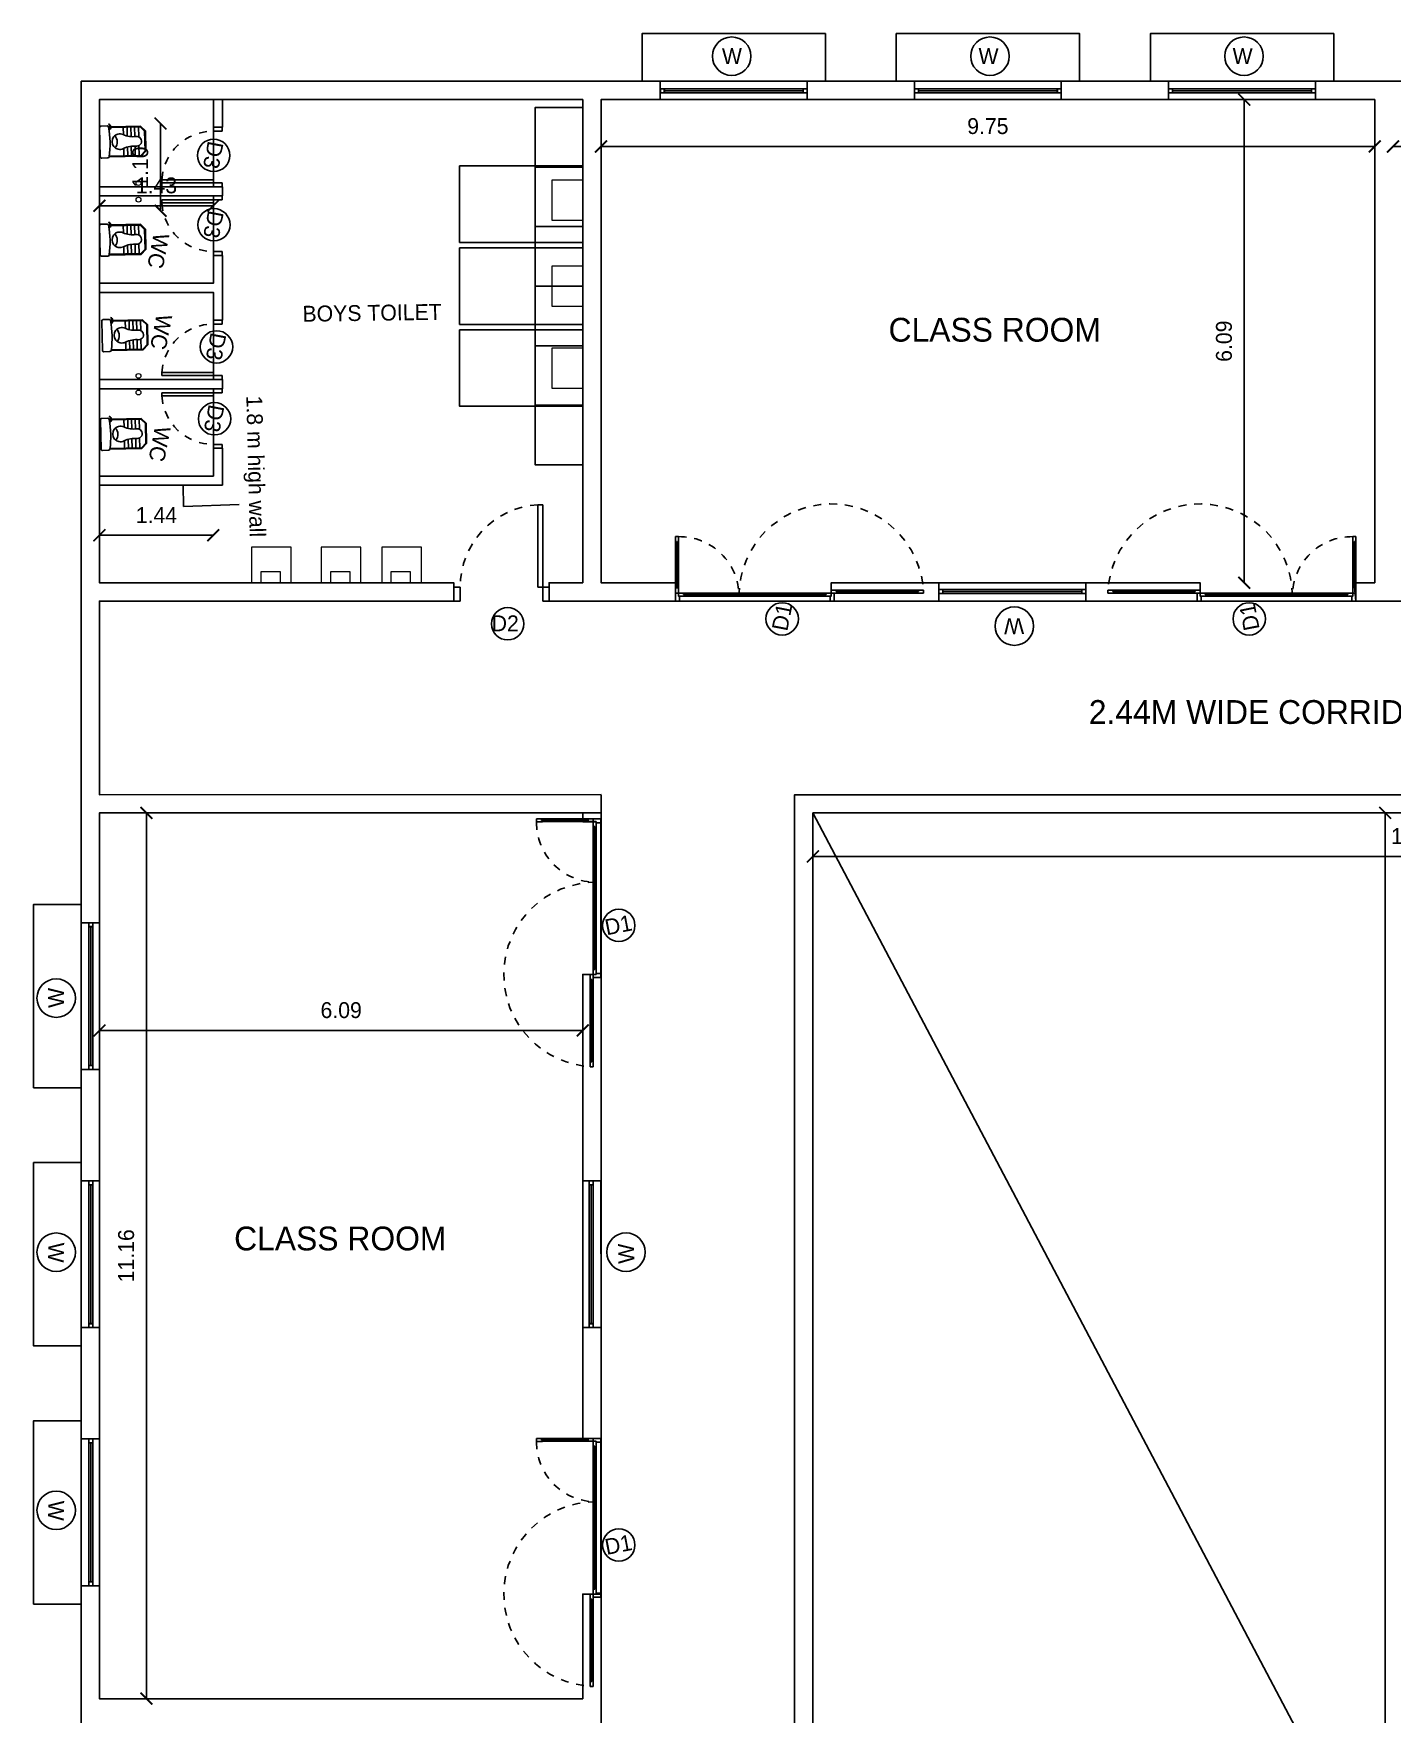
# Model space of a CAD drawing. Header units: metres. Extents: x 6102560 to 6120122, y -6664095 to -6659794.
# Drawn here: x 6102599.69 to 6102616.81, y -6659897.62 to -6659876.44 of the extents above; entities that cross this region are included whole.
import ezdxf

# ---------------------------------------------------------------- set-up
doc = ezdxf.new("R2010")
doc.units = ezdxf.units.M
doc.header["$LTSCALE"] = 500
doc.header["$MEASUREMENT"] = 0
for name, pattern in [('DASHED2', [0.375, 0.25, -0.125]), ('HIDDEN', [0.375, 0.25, -0.125]), ('PHANTOM2', [1.25, 0.625, -0.125, 0.125, -0.125, 0.125, -0.125])]:
    doc.linetypes.add(name, pattern=pattern)
doc.layers.get('0').update_dxf_attribs({"linetype": 'CONTINUOUS'})
doc.layers.get('Defpoints').update_dxf_attribs({"linetype": 'CONTINUOUS'})
for name, color, linetype in [('above', 250, 'DASHED2'), ('Bldg', 44, 'CONTINUOUS'), ('BLK_1_FLR_1_BLT_UP_AREA', 26, 'CONTINUOUS'), ('BLK_1_FLR_1_BLT_UP_AREA_DEDUCT', 26, 'CONTINUOUS'), ('BLK_1_FLR_1_CHAJJA', 6, 'CONTINUOUS'), ('BLK_1_FLR_1_REGULAR_ROOM_1', 117, 'CONTINUOUS'), ('BLK_1_FLR_1_URINAL', 235, 'CONTINUOUS'), ('BLK_1_FLR_1_WATER_CLOSET', 213, 'CONTINUOUS'), ('BLK_1_LVL_1_BLDG_FOOT_PRINT', 1, 'CONTINUOUS'), ('DOORTEXT', 13, 'CONTINUOUS'), ('ED', 30, 'CONTINUOUS'), ('FURN', 156, 'CONTINUOUS'), ('FURN1', 252, 'CONTINUOUS'), ('FURNITURE', 252, 'CONTINUOUS'), ('FURNITURES', 252, 'CONTINUOUS'), ('norms', 4, 'CONTINUOUS'), ('railing', 14, 'CONTINUOUS'), ('TEXT', 4, 'CONTINUOUS'), ('TOILET', 8, 'CONTINUOUS'), ('W-SCH', 205, 'CONTINUOUS'), ('wall', 125, 'CONTINUOUS'), ('WALL TILE', 251, 'CONTINUOUS'), ('wall1', 125, 'CONTINUOUS'), ('WINDOWS', 252, 'CONTINUOUS')]:
    doc.layers.add(name, color=color, linetype=linetype)
doc.layers.add('BLK_1_FLR_1_WASH', color=243, linetype='CONTINUOUS', lineweight=5)
doc.styles.add('RM', font='GOTHIC.TTF')
doc.styles.add('S2', font='GOTHIC.TTF')
doc.styles.add('USA TEXT', font='GOTHIC.TTF')
doc.dimstyles.new('1-100-ED', dxfattribs={"dimtxt": 0.2, "dimasz": 0.15, "dimexe": 0.18, "dimexo": 0.0625, "dimgap": 0.15, "dimtad": 1, "dimzin": 0, "dimdsep": 46, "dimtxsty": 'USA TEXT', "dimblk": 'ARCHTICK', "dimcen": 0.1, "dimse1": 1, "dimse2": 1, "dimclrd": 256, "dimclrt": 256, "dimadec": 0, "dimazin": 0, "dimtfac": 1, "dimtofl": 0, "dimtmove": 0, "dimatfit": 3, "dimldrblk": 'ARCHTICK', "dimfxl": 0, "dimtolj": 1, "dimtzin": 0, "dimarcsym": 0})

# ---------------------------------------------------------------- blocks, each defined once
blk = doc.blocks.new('A$C62665808')
at = {"layer": 'FURNITURES', "color": 233}
for p, q in [((512, 100), (437, 100)), ((450, 62), (512, 62)), ((500, 78), (500, 84)), ((512, 84), (500, 84)), ((512, 78), (500, 78)), ((512, 84), (512, 100)), ((512, 62), (512, 78)), ((2288, 84), (2288, 100)), ((2288, 100), (2363, 100)), ((2288, 84), (2300, 84)), ((2288, 62), (2288, 78)), ((2288, 78), (2300, 78)), ((2350, 62), (2288, 62)), ((2300, 78), (2300, 84))]:
    blk.add_line(p, q, dxfattribs=at)
at = {"layer": 'FURNITURES', "color": 250}
for p, q in [((512, 100), (2288, 100)), ((512, 84), (2300, 84)), ((512, 78), (2300, 78)), ((512, 62), (2288, 62))]:
    blk.add_line(p, q, dxfattribs=at)
at = {"layer": 'FURNITURES', "color": 250, "linetype": 'HIDDEN', "ltscale": 0.5}
for centre, radius, start, end in [((437, 62), 1163, 359.9985, 178.1522), ((2350, 62), 750, 89.1025, 179.9987)]:
    blk.add_arc(centre, radius, start, end, dxfattribs=at)
at = {"layer": 'wall', "color": 7}
for p, q in [((2362, 812), (2362, 737)), ((2399, 812), (2362, 812)), ((2377, 737), (2362, 737)), ((2362, 737), (2363, 175)), ((2378, 175), (2377, 750)), ((2384, 750), (2377, 750)), ((2377, 737), (2377, 750)), ((2384, 175), (2384, 750)), ((2384, 737), (2384, 750)), ((2399, 737), (2384, 737)), ((2399, 812), (2399, 737)), ((2400, 175), (2399, 737)), ((-725, 137), (-650, 137)), ((-725, 137), (-725, 100)), ((-725, 100), (-650, 100)), ((363, 122), (-662, 122)), ((-662, 122), (-662, 116)), ((-650, 122), (-662, 122)), ((363, 116), (-662, 116)), ((-650, 116), (-662, 116)), ((-650, 137), (-650, 122)), ((363, 137), (-650, 137)), ((-650, 116), (-650, 100)), ((-650, 100), (363, 100)), ((437, 137), (363, 137)), ((363, 137), (363, 122)), ((363, 122), (375, 122)), ((363, 116), (363, 100)), ((363, 116), (375, 116)), ((363, 100), (437, 100)), ((375, 122), (375, 116)), ((437, 137), (437, 100)), ((437, 62), (437, 100)), ((437, 62), (450, 62)), ((2363, 62), (2350, 62)), ((2378, 175), (2363, 175)), ((2363, 175), (2363, 100)), ((2363, 62), (2363, 100)), ((2400, 100), (2363, 100)), ((2378, 175), (2378, 162)), ((2384, 162), (2378, 162)), ((2400, 175), (2384, 175)), ((2384, 175), (2384, 162)), ((2400, 100), (2400, 175))]:
    blk.add_line(p, q, dxfattribs=at)
for points in [[(437, 100), (400, 100), (400, 0), (450, 0), (450, 62)], [(2363, 100), (2400, 100), (2400, 0), (2350, 0), (2350, 62)]]:
    blk.add_lwpolyline(points, dxfattribs=at)
blk = doc.blocks.new('_ArchTick')
at = {"color": 0, "linetype": 'ByBlock', "const_width": 0.15}
blk.add_lwpolyline([(-0.5, -0.5), (0.5, 0.5)], dxfattribs=at)
blk = doc.blocks.new('*D95')
at = {"layer": 'Defpoints', "color": 0}
for p in [(6102600.52, -6659888.466), (6102606.609, -6659888.466), (6102606.609, -6659889.003)]:
    blk.add_point(p, dxfattribs=at)
at = {"layer": 'ED', "linetype": 'PHANTOM2', "lineweight": -2}
blk.add_line((6102600.52, -6659889.003), (6102606.609, -6659889.003), dxfattribs=at)
at = {"layer": 'ED', "lineweight": -2, "xscale": 0.15, "yscale": 0.15, "zscale": 0.15, "rotation": 180}
blk.add_blockref('_ArchTick', (6102600.52, -6659889.003), dxfattribs=at)
at = {"layer": 'ED', "lineweight": -2, "xscale": 0.15, "yscale": 0.15, "zscale": 0.15}
blk.add_blockref('_ArchTick', (6102606.609, -6659889.003), dxfattribs=at)
at = {"layer": 'ED', "insert": (6102603.565, -6659888.748), "char_height": 0.2, "attachment_point": 5, "style": 'USA TEXT'}
blk.add_mtext('\\A1;6.09', dxfattribs=at)
blk = doc.blocks.new('*D96')
at = {"layer": 'Defpoints', "color": 0}
for p in [(6102600.52, -6659886.262), (6102601.111, -6659886.262), (6102600.519, -6659897.422)]:
    blk.add_point(p, dxfattribs=at)
at = {"layer": 'ED', "linetype": 'PHANTOM2', "lineweight": -2}
blk.add_line((6102601.111, -6659897.422), (6102601.111, -6659886.262), dxfattribs=at)
at = {"layer": 'ED', "lineweight": -2, "xscale": 0.15, "yscale": 0.15, "zscale": 0.15}
for p, rotation in [((6102601.111, -6659886.262), 90), ((6102601.111, -6659897.422), 270)]:
    blk.add_blockref('_ArchTick', p, dxfattribs=dict(at, rotation=rotation))
at = {"layer": 'ED', "insert": (6102600.856, -6659891.842), "char_height": 0.2, "attachment_point": 5, "rotation": 90, "style": 'USA TEXT'}
blk.add_mtext('\\A1;11.16', dxfattribs=at)
blk = doc.blocks.new('*D104')
at = {"layer": 'Defpoints', "color": 0}
for p in [(6102615.482, -6659877.273), (6102614.945, -6659883.362), (6102615.482, -6659883.362)]:
    blk.add_point(p, dxfattribs=at)
at = {"layer": 'ED', "linetype": 'PHANTOM2', "lineweight": -2}
blk.add_line((6102614.945, -6659877.273), (6102614.945, -6659883.362), dxfattribs=at)
at = {"layer": 'ED', "lineweight": -2, "xscale": 0.15, "yscale": 0.15, "zscale": 0.15}
for p, rotation in [((6102614.945, -6659877.273), 90), ((6102614.945, -6659883.362), 270)]:
    blk.add_blockref('_ArchTick', p, dxfattribs=dict(at, rotation=rotation))
at = {"layer": 'ED', "insert": (6102614.69, -6659880.318), "char_height": 0.2, "attachment_point": 5, "rotation": 90, "style": 'USA TEXT'}
blk.add_mtext('\\A1;6.09', dxfattribs=at)
blk = doc.blocks.new('*D105')
at = {"layer": 'Defpoints', "color": 0}
for p in [(6102606.839, -6659877.272), (6102616.589, -6659877.272), (6102616.589, -6659877.864)]:
    blk.add_point(p, dxfattribs=at)
at = {"layer": 'ED', "linetype": 'PHANTOM2', "lineweight": -2}
blk.add_line((6102606.839, -6659877.864), (6102616.589, -6659877.864), dxfattribs=at)
at = {"layer": 'ED', "lineweight": -2, "xscale": 0.15, "yscale": 0.15, "zscale": 0.15, "rotation": 180}
blk.add_blockref('_ArchTick', (6102606.839, -6659877.864), dxfattribs=at)
at = {"layer": 'ED', "lineweight": -2, "xscale": 0.15, "yscale": 0.15, "zscale": 0.15}
blk.add_blockref('_ArchTick', (6102616.589, -6659877.864), dxfattribs=at)
at = {"layer": 'ED', "insert": (6102611.714, -6659877.609), "char_height": 0.2, "attachment_point": 5, "style": 'USA TEXT'}
blk.add_mtext('\\A1;9.75', dxfattribs=at)
blk = doc.blocks.new('*D107')
at = {"layer": 'Defpoints', "color": 0}
for p in [(6102616.819, -6659877.272), (6102624.739, -6659877.272), (6102624.739, -6659877.864)]:
    blk.add_point(p, dxfattribs=at)
at = {"layer": 'ED', "linetype": 'PHANTOM2', "lineweight": -2}
blk.add_line((6102616.819, -6659877.864), (6102624.739, -6659877.864), dxfattribs=at)
at = {"layer": 'ED', "lineweight": -2, "xscale": 0.15, "yscale": 0.15, "zscale": 0.15, "rotation": 180}
blk.add_blockref('_ArchTick', (6102616.819, -6659877.864), dxfattribs=at)
at = {"layer": 'ED', "lineweight": -2, "xscale": 0.15, "yscale": 0.15, "zscale": 0.15}
blk.add_blockref('_ArchTick', (6102624.739, -6659877.864), dxfattribs=at)
at = {"layer": 'ED', "insert": (6102620.779, -6659877.609), "char_height": 0.2, "attachment_point": 5, "style": 'USA TEXT'}
blk.add_mtext('\\A1;7.92', dxfattribs=at)
blk = doc.blocks.new('PIO-DOOR 750')
at = {"layer": 'FURN1'}
for p, q in [((-110, -50), (-110, 0)), ((0, -50), (-110, -50)), ((0, -50), (0, 0)), ((-110, -700), (-110, -750)), ((0, -700), (-110, -700)), ((0, -663), (0, -750)), ((649, -663), (0, -663)), ((649, -700), (0, -700)), ((649, -663), (649, -700))]:
    blk.add_line(p, q, dxfattribs=at)
at = {"layer": 'FURN1', "linetype": 'HIDDEN', "ltscale": 0.5}
blk.add_arc((0, -700), 650, 3.3033, 90.0041, dxfattribs=at)
blk = doc.blocks.new('WC')
at = {"layer": 'FURN'}
for p, q in [((-202, 17), (-202, 96)), ((-185, 0), (185, 0)), ((202, 17), (202, 96))]:
    blk.add_line(p, q, dxfattribs=at)
for centre, major_axis, start_param, end_param in [((-185, 96), (17.2, 1.6), 1.633768, 3.046673), ((-185, 17), (17.1, 2.3), 3.009476, 4.580273), ((0, -1066), (1193, 0), 1.412905, 1.728687), ((187, 99), (42.2, 0.3), 0.348549, 2.672025), ((196, 94), (36.7, -0.3), 0.590762, 2.508204), ((185, 17), (17.1, -2.3), -1.43868, 0.132116), ((185, 96), (17.2, -1.6), 0.09492, 1.507825)]:
    blk.add_ellipse(centre, major_axis=major_axis, ratio=1, start_param=start_param, end_param=end_param, dxfattribs=at)
at = {"layer": 'TOILET'}
for p, q in [((-128, 576), (-190, 514)), ((-190, 514), (-190, 115)), ((-124, 566), (-180, 510)), ((-180, 510), (-180, 119)), ((-55, 489), (-180, 489)), ((-59, 441), (-180, 441)), ((128, 576), (-128, 576)), ((124, 566), (-124, 566)), ((55, 489), (180, 489)), ((59, 441), (180, 441)), ((180, 510), (124, 566)), ((190, 514), (128, 576)), ((180, 141), (180, 510)), ((190, 141), (190, 514)), ((-60, 393), (-180, 393)), ((-69, 345), (-180, 345)), ((-86, 297), (-180, 297)), ((60, 393), (180, 393)), ((69, 345), (180, 345)), ((86, 297), (180, 297)), ((-190, 115), (-188, 113)), ((-180, 119), (-176, 114)), ((176, 114), (180, 119)), ((180, 119), (180, 127)), ((188, 113), (190, 115)), ((190, 115), (190, 130))]:
    blk.add_line(p, q, dxfattribs=at)
for centre, radius, start, end in [((-392, 429), 333, 335.8715, 5.7927), ((0, 463), 61.1, 352.8627, 180.2214), ((347, 420), 288, 173.0841, 206.1539), ((0, 250), 98.1, 153.8461, 26.1539)]:
    blk.add_arc(centre, radius, start, end, dxfattribs=at)
at = {"layer": 'WALL TILE', "ltscale": 0.5}
blk.add_arc((0, 98), 119, 49.7236, 130.2764, dxfattribs=at)
blk = doc.blocks.new('*D108')
at = {"layer": 'Defpoints', "color": 0}
for p in [(6102600.519, -6659882.017), (6102601.954, -6659882.017), (6102601.954, -6659882.763)]:
    blk.add_point(p, dxfattribs=at)
at = {"layer": 'ED', "lineweight": -2}
blk.add_line((6102600.519, -6659882.763), (6102601.954, -6659882.763), dxfattribs=at)
at = {"layer": 'ED', "lineweight": -2, "xscale": 0.15, "yscale": 0.15, "zscale": 0.15, "rotation": 180}
blk.add_blockref('_ArchTick', (6102600.519, -6659882.763), dxfattribs=at)
at = {"layer": 'ED', "lineweight": -2, "xscale": 0.15, "yscale": 0.15, "zscale": 0.15}
blk.add_blockref('_ArchTick', (6102601.954, -6659882.763), dxfattribs=at)
at = {"layer": 'ED', "insert": (6102601.237, -6659882.509), "char_height": 0.2, "attachment_point": 5, "style": 'USA TEXT'}
blk.add_mtext('\\A1;1.44', dxfattribs=at)
blk = doc.blocks.new('*D109')
at = {"layer": 'Defpoints', "color": 0}
for p in [(6102600.519, -6659878.675), (6102601.954, -6659878.611), (6102601.954, -6659878.675)]:
    blk.add_point(p, dxfattribs=at)
at = {"layer": 'ED', "lineweight": -2}
blk.add_line((6102600.519, -6659878.611), (6102601.954, -6659878.611), dxfattribs=at)
at = {"layer": 'ED', "lineweight": -2, "xscale": 0.15, "yscale": 0.15, "zscale": 0.15, "rotation": 180}
blk.add_blockref('_ArchTick', (6102600.519, -6659878.611), dxfattribs=at)
at = {"layer": 'ED', "lineweight": -2, "xscale": 0.15, "yscale": 0.15, "zscale": 0.15}
blk.add_blockref('_ArchTick', (6102601.954, -6659878.611), dxfattribs=at)
at = {"layer": 'ED', "insert": (6102601.237, -6659878.356), "char_height": 0.2, "attachment_point": 5, "style": 'USA TEXT'}
blk.add_mtext('\\A1;1.43', dxfattribs=at)
blk = doc.blocks.new('*D110')
at = {"layer": 'Defpoints', "color": 0}
for p in [(6102601.237, -6659877.575), (6102601.289, -6659877.575), (6102601.237, -6659878.675)]:
    blk.add_point(p, dxfattribs=at)
at = {"layer": 'ED', "lineweight": -2}
blk.add_line((6102601.289, -6659878.675), (6102601.289, -6659877.575), dxfattribs=at)
at = {"layer": 'ED', "lineweight": -2, "xscale": 0.15, "yscale": 0.15, "zscale": 0.15}
for p, rotation in [((6102601.289, -6659877.575), 90), ((6102601.289, -6659878.675), 270)]:
    blk.add_blockref('_ArchTick', p, dxfattribs=dict(at, rotation=rotation))
at = {"layer": 'ED', "insert": (6102601.034, -6659878.125), "char_height": 0.2, "attachment_point": 5, "rotation": 90, "style": 'USA TEXT'}
blk.add_mtext('\\A1;1.10', dxfattribs=at)
blk = doc.blocks.new('*D145')
at = {"linetype": 'PHANTOM2', "lineweight": -2}
blk.add_line((6102609.509, -6659886.81), (6102624.749, -6659886.81), dxfattribs=at)
at = {"layer": 'Defpoints', "color": 0}
for p in [(6102609.509, -6659886.262), (6102624.749, -6659886.262), (6102624.749, -6659886.81)]:
    blk.add_point(p, dxfattribs=at)
at = {"lineweight": -2, "xscale": 0.15, "yscale": 0.15, "zscale": 0.15, "rotation": 180}
blk.add_blockref('_ArchTick', (6102609.509, -6659886.81), dxfattribs=at)
at = {"lineweight": -2, "xscale": 0.15, "yscale": 0.15, "zscale": 0.15}
blk.add_blockref('_ArchTick', (6102624.749, -6659886.81), dxfattribs=at)
at = {"insert": (6102617.129, -6659886.555), "char_height": 0.2, "attachment_point": 5, "style": 'USA TEXT'}
blk.add_mtext('\\A1;15.24', dxfattribs=at)
blk = doc.blocks.new('*D146')
at = {"linetype": 'PHANTOM2', "lineweight": -2}
blk.add_line((6102616.721, -6659886.26), (6102616.721, -6659915.134), dxfattribs=at)
at = {"layer": 'Defpoints', "color": 0}
for p in [(6102616.71, -6659886.26), (6102616.71, -6659915.134), (6102616.721, -6659915.134)]:
    blk.add_point(p, dxfattribs=at)
at = {"lineweight": -2, "xscale": 0.15, "yscale": 0.15, "zscale": 0.15}
for p, rotation in [((6102616.721, -6659886.26), 90), ((6102616.721, -6659915.134), 270)]:
    blk.add_blockref('_ArchTick', p, dxfattribs=dict(at, rotation=rotation))
at = {"insert": (6102616.466, -6659900.697), "char_height": 0.2, "attachment_point": 5, "rotation": 90, "style": 'USA TEXT'}
blk.add_mtext('\\A1;28.87', dxfattribs=at)

msp = doc.modelspace()

# ---------------------------------------------------------------- linework, layer by layer
for p, q in [((6102633.76166, -6659883.5925), (6102607.77787, -6659883.59256)), ((6102606.83941, -6659886.2625), (6102606.83949, -6659917.21965))]:
    msp.add_line(p, q)
at = {"color": 15}
for points in [[(6102606.83941, -6659886.02785), (6102600.51941, -6659886.0325), (6102600.51941, -6659883.5925), (6102604.98411, -6659883.59253), (6102604.98411, -6659883.36238), (6102600.51943, -6659883.36241), (6102600.51945, -6659877.27264), (6102600.51944, -6659877.27264), (6102606.60942, -6659877.27266), (6102606.6094, -6659883.36238), (6102606.18411, -6659883.36238), (6102606.18408, -6659883.5925), (6102607.77787, -6659883.59249), (6102607.77794, -6659883.3625), (6102606.83941, -6659883.3625), (6102606.83941, -6659877.2725), (6102616.58941, -6659877.2725), (6102616.58941, -6659883.3625), (6102616.32968, -6659883.36285), (6102616.35122, -6659883.5925), (6102616.81941, -6659883.5925)], [(6102606.83941, -6659897.6525), (6102606.83941, -6659896.10454), (6102606.60904, -6659896.10461), (6102606.60941, -6659897.4225), (6102600.51941, -6659897.4225), (6102600.51904, -6659886.2625), (6102606.83941, -6659886.2625), (6102606.83941, -6659886.0325)]]:
    msp.add_lwpolyline(points, dxfattribs=at)
msp.add_lwpolyline([(6102609.27941, -6659915.3645), (6102609.27941, -6659886.0325), (6102624.97821, -6659886.0325), (6102624.97821, -6659915.3645)], close=True, dxfattribs=at)
at = {"linetype": 'PHANTOM2', "ltscale": 500}
msp.add_lwpolyline([(6102624.74821, -6659915.1345), (6102609.50941, -6659886.2625)], dxfattribs=at)
at = {"color": 15, "linetype": 'Continuous'}
msp.add_lwpolyline([(6102609.50941, -6659886.2625), (6102624.74821, -6659886.2625), (6102624.74821, -6659915.1345), (6102609.50941, -6659915.1345)], close=True, dxfattribs=at)
at = {"layer": 'above'}
for points in [[(6102607.35678, -6659877.04238), (6102607.35677, -6659876.44238), (6102609.66709, -6659876.44233), (6102609.66709, -6659877.04223)], [(6102612.86993, -6659877.04246), (6102612.86994, -6659876.44246), (6102610.55962, -6659876.44241), (6102610.55963, -6659877.0423)], [(6102616.07203, -6659877.04238), (6102616.07204, -6659876.44238), (6102613.76172, -6659876.44233), (6102613.76173, -6659877.04223)], [(6102600.28931, -6659889.72492), (6102599.68931, -6659889.72493), (6102599.68926, -6659887.41461), (6102600.28915, -6659887.41462)], [(6102600.28929, -6659890.66706), (6102599.68929, -6659890.66706), (6102599.68924, -6659892.97738), (6102600.28914, -6659892.97737)], [(6102600.28931, -6659893.9195), (6102599.68931, -6659893.91949), (6102599.68926, -6659896.22981), (6102600.28915, -6659896.2298)]]:
    msp.add_lwpolyline(points, dxfattribs=at)
at = {"layer": 'Bldg'}
for p, q in [((6102601.95441, -6659877.6225), (6102601.95441, -6659877.2725)), ((6102602.06941, -6659877.6225), (6102602.06941, -6659877.2725)), ((6102601.95441, -6659877.6225), (6102602.06941, -6659877.6225)), ((6102600.51941, -6659878.3725), (6102602.06941, -6659878.3725)), ((6102600.51941, -6659878.4875), (6102602.06941, -6659878.4875)), ((6102602.06941, -6659878.4875), (6102602.06941, -6659878.3725)), ((6102601.95441, -6659879.2375), (6102602.06941, -6659879.2375)), ((6102601.95441, -6659879.2375), (6102601.95441, -6659879.5875)), ((6102602.06941, -6659879.2375), (6102602.06941, -6659880.0525)), ((6102600.51941, -6659879.5875), (6102601.95441, -6659879.5875)), ((6102600.51941, -6659879.7025), (6102601.95441, -6659879.7025)), ((6102601.95441, -6659880.0525), (6102601.95441, -6659879.7025)), ((6102601.95441, -6659880.0525), (6102602.06941, -6659880.0525)), ((6102600.51941, -6659880.8025), (6102602.06941, -6659880.8025)), ((6102602.06941, -6659880.8025), (6102602.06941, -6659880.9175)), ((6102600.51941, -6659880.9175), (6102602.06941, -6659880.9175)), ((6102601.95441, -6659881.6675), (6102602.06941, -6659881.6675)), ((6102601.95441, -6659881.6675), (6102601.95441, -6659882.0175)), ((6102602.06941, -6659881.6675), (6102602.06941, -6659882.1325)), ((6102600.51941, -6659882.0175), (6102601.95441, -6659882.0175)), ((6102600.51941, -6659882.1325), (6102602.06941, -6659882.1325))]:
    msp.add_line(p, q, dxfattribs=at)
at = {"layer": 'BLK_1_FLR_1_BLT_UP_AREA', "color": 26, "linetype": 'Continuous'}
msp.add_lwpolyline([(6102600.28941, -6659877.0425), (6102633.96941, -6659877.0425), (6102633.96941, -6659934.3425), (6102600.28941, -6659934.3425)], close=True, dxfattribs=at)
at = {"layer": 'BLK_1_FLR_1_BLT_UP_AREA_DEDUCT', "color": 26, "linetype": 'Continuous'}
msp.add_lwpolyline([(6102609.50941, -6659886.2625), (6102624.74821, -6659886.2625), (6102624.74821, -6659915.1345), (6102609.50941, -6659915.1345)], close=True, dxfattribs=at)
at = {"layer": 'BLK_1_FLR_1_CHAJJA', "linetype": 'Continuous'}
for points in [[(6102607.35678, -6659877.04246), (6102607.35677, -6659876.44249), (6102609.66709, -6659876.44254), (6102609.66709, -6659877.04234)], [(6102612.86993, -6659877.04253), (6102612.86994, -6659876.44257), (6102610.55962, -6659876.44262), (6102610.55963, -6659877.04242)], [(6102616.07203, -6659877.04246), (6102616.07204, -6659876.44249), (6102613.76172, -6659876.44254), (6102613.76173, -6659877.04234)], [(6102600.28938, -6659889.72492), (6102599.68942, -6659889.72493), (6102599.68947, -6659887.41461), (6102600.28927, -6659887.41462)], [(6102600.28937, -6659890.66706), (6102599.68941, -6659890.66706), (6102599.68945, -6659892.97738), (6102600.28925, -6659892.97737)], [(6102600.28938, -6659893.9195), (6102599.68942, -6659893.91949), (6102599.68947, -6659896.22981), (6102600.28927, -6659896.2298)]]:
    msp.add_lwpolyline(points, close=True, dxfattribs=at)
at = {"layer": 'BLK_1_FLR_1_REGULAR_ROOM_1', "color": 3, "linetype": 'Continuous'}
for points in [[(6102607.82783, -6659883.5925), (6102607.82783, -6659883.53005), (6102607.8153, -6659883.53005), (6102607.81537, -6659883.3625), (6102606.83941, -6659883.3625), (6102606.83941, -6659877.2725), (6102616.58941, -6659877.2725), (6102616.58941, -6659883.3625), (6102616.31407, -6659883.3625), (6102616.31407, -6659883.53005), (6102616.30166, -6659883.53005), (6102616.30166, -6659883.5925), (6102614.40158, -6659883.59256), (6102614.40158, -6659883.53011), (6102614.38909, -6659883.53011), (6102614.38909, -6659883.3625), (6102609.7404, -6659883.3625), (6102609.7404, -6659883.53005), (6102609.72791, -6659883.53005), (6102609.72791, -6659883.5925), (6102607.82783, -6659883.5925)], [(6102606.83902, -6659896.09201), (6102606.77657, -6659896.09201), (6102606.77659, -6659896.10454), (6102606.60904, -6659896.10447), (6102606.60941, -6659897.4225), (6102600.51941, -6659897.4225), (6102600.51904, -6659886.2625), (6102606.60904, -6659886.2625), (6102606.60904, -6659886.37238), (6102606.77659, -6659886.37237), (6102606.77659, -6659886.38479), (6102606.83904, -6659886.38478), (6102606.8391, -6659888.28486), (6102606.77665, -6659888.28486), (6102606.77665, -6659888.29735), (6102606.60904, -6659888.29735), (6102606.6091, -6659894.17945), (6102606.77665, -6659894.17945), (6102606.77665, -6659894.19193), (6102606.8391, -6659894.19193), (6102606.83902, -6659896.09201)]]:
    msp.add_lwpolyline(points, close=True, dxfattribs=at)
at = {"layer": 'BLK_1_FLR_1_URINAL', "ltscale": 400}
for points in [[(6102605.05647, -6659878.11037), (6102606.60941, -6659878.11037), (6102606.60941, -6659879.07304), (6102605.05647, -6659879.07304)], [(6102605.05647, -6659879.14316), (6102606.60941, -6659879.14316), (6102606.60941, -6659880.10583), (6102605.05647, -6659880.10583)], [(6102605.05647, -6659880.17595), (6102606.60941, -6659880.17595), (6102606.60941, -6659881.13862), (6102605.05647, -6659881.13862)]]:
    msp.add_lwpolyline(points, close=True, dxfattribs=at)
at = {"layer": 'BLK_1_FLR_1_WASH', "color": 60}
for points in [[(6102606.22354, -6659878.28418), (6102606.60941, -6659878.28418), (6102606.60941, -6659878.79824), (6102606.22354, -6659878.79824)], [(6102606.22354, -6659879.36746), (6102606.60941, -6659879.36746), (6102606.60941, -6659879.88152), (6102606.22354, -6659879.88152)], [(6102606.22354, -6659880.40025), (6102606.60941, -6659880.40025), (6102606.60941, -6659880.91431), (6102606.22354, -6659880.91431)], [(6102602.79617, -6659883.21799), (6102602.79617, -6659883.36079), (6102602.55731, -6659883.36079), (6102602.55731, -6659883.21799)], [(6102603.67501, -6659883.21798), (6102603.67501, -6659883.36078), (6102603.43616, -6659883.36078), (6102603.43616, -6659883.21798)], [(6102604.43533, -6659883.21798), (6102604.43533, -6659883.36078), (6102604.19647, -6659883.36078), (6102604.19647, -6659883.21798)]]:
    msp.add_lwpolyline(points, close=True, dxfattribs=at)
at = {"layer": 'BLK_1_FLR_1_WASH', "color": 55}
for points in [[(6102602.43643, -6659882.9124), (6102602.43643, -6659883.3624), (6102602.93643, -6659883.3624), (6102602.93643, -6659882.9124)], [(6102604.07633, -6659882.9124), (6102604.07633, -6659883.3624), (6102604.57633, -6659883.3624), (6102604.57633, -6659882.9124)]]:
    msp.add_lwpolyline(points, close=True, dxfattribs=at)
at = {"layer": 'BLK_1_FLR_1_WASH', "color": 56}
msp.add_lwpolyline([(6102603.31475, -6659882.9124), (6102603.31475, -6659883.3624), (6102603.81475, -6659883.3624), (6102603.81475, -6659882.9124)], close=True, dxfattribs=at)
at = {"layer": 'BLK_1_FLR_1_WASH', "color": 60}
for centre in [(6102601.01116, -6659878.32552), (6102601.01116, -6659878.53447), (6102601.01113, -6659880.75552), (6102601.01113, -6659880.96447)]:
    msp.add_circle(centre, 0.03, dxfattribs=at)
at = {"layer": 'BLK_1_FLR_1_WATER_CLOSET', "color": 2}
for points in [[(6102600.51941, -6659878.3725), (6102601.95441, -6659878.3725), (6102601.95441, -6659877.2725), (6102600.51941, -6659877.2725)], [(6102600.51941, -6659879.5875), (6102601.95441, -6659879.5875), (6102601.95441, -6659878.4875), (6102600.51941, -6659878.4875)], [(6102600.51941, -6659880.8025), (6102601.95441, -6659880.8025), (6102601.95441, -6659879.7025), (6102600.51941, -6659879.7025)], [(6102600.51941, -6659882.0175), (6102601.95441, -6659882.0175), (6102601.95441, -6659880.9175), (6102600.51941, -6659880.9175)]]:
    msp.add_lwpolyline(points, close=True, dxfattribs=at)
at = {"layer": 'BLK_1_LVL_1_BLDG_FOOT_PRINT', "ltscale": 400}
msp.add_lwpolyline([(6102600.28941, -6659877.0425), (6102633.96941, -6659877.0425), (6102633.96941, -6659934.3425), (6102600.28941, -6659934.3425)], close=True, dxfattribs=at)
at = {"layer": 'ED'}
for p, q in [((6102601.57872, -6659882.401), (6102601.57467, -6659882.1325)), ((6102602.27925, -6659882.37628), (6102601.57872, -6659882.401))]:
    msp.add_line(p, q, dxfattribs=at)
at = {"layer": 'FURN1'}
for points in [[(6102607.58678, -6659877.13949), (6102607.63678, -6659877.13949), (6102607.63678, -6659877.18949), (6102607.58678, -6659877.18949)], [(6102607.5874, -6659877.13949), (6102607.6374, -6659877.13949), (6102607.6374, -6659877.18949), (6102607.5874, -6659877.18949)], [(6102609.43646, -6659877.13952), (6102609.38646, -6659877.13952), (6102609.38646, -6659877.18952), (6102609.43646, -6659877.18952)], [(6102609.43709, -6659877.13952), (6102609.38709, -6659877.13952), (6102609.38709, -6659877.18952), (6102609.43709, -6659877.18952)], [(6102610.78963, -6659877.1396), (6102610.83963, -6659877.1396), (6102610.83963, -6659877.1896), (6102610.78963, -6659877.1896)], [(6102610.79025, -6659877.1396), (6102610.84025, -6659877.1396), (6102610.84025, -6659877.1896), (6102610.79025, -6659877.1896)], [(6102612.63931, -6659877.13957), (6102612.58931, -6659877.13957), (6102612.58931, -6659877.18957), (6102612.63931, -6659877.18957)], [(6102612.63994, -6659877.13956), (6102612.58994, -6659877.13957), (6102612.58994, -6659877.18957), (6102612.63994, -6659877.18956)], [(6102613.99173, -6659877.13952), (6102614.04173, -6659877.13952), (6102614.04173, -6659877.18952), (6102613.99173, -6659877.18952)], [(6102613.99235, -6659877.13952), (6102614.04235, -6659877.13952), (6102614.04235, -6659877.18952), (6102613.99235, -6659877.18952)], [(6102615.84141, -6659877.13949), (6102615.79141, -6659877.13949), (6102615.79141, -6659877.18949), (6102615.84141, -6659877.18949)], [(6102615.84204, -6659877.13949), (6102615.79204, -6659877.13949), (6102615.79204, -6659877.18949), (6102615.84204, -6659877.18949)], [(6102611.09714, -6659883.4954), (6102611.14714, -6659883.4954), (6102611.14714, -6659883.4454), (6102611.09714, -6659883.4454)], [(6102611.09776, -6659883.49539), (6102611.14776, -6659883.4954), (6102611.14776, -6659883.4454), (6102611.09776, -6659883.44539)], [(6102612.94682, -6659883.49543), (6102612.89682, -6659883.49543), (6102612.89683, -6659883.44543), (6102612.94683, -6659883.44543)], [(6102612.94745, -6659883.49543), (6102612.89745, -6659883.49543), (6102612.89745, -6659883.44543), (6102612.94745, -6659883.44543)], [(6102600.38645, -6659887.64462), (6102600.38645, -6659887.69462), (6102600.43645, -6659887.69462), (6102600.43645, -6659887.64462)], [(6102600.38645, -6659887.64524), (6102600.38645, -6659887.69524), (6102600.43645, -6659887.69524), (6102600.43645, -6659887.64524)], [(6102600.38641, -6659889.49493), (6102600.38642, -6659889.44493), (6102600.43642, -6659889.44493), (6102600.43641, -6659889.49493)], [(6102600.38642, -6659889.4943), (6102600.38642, -6659889.4443), (6102600.43642, -6659889.4443), (6102600.43642, -6659889.4943)], [(6102600.3864, -6659890.89706), (6102600.3864, -6659890.94706), (6102600.4364, -6659890.94706), (6102600.4364, -6659890.89706)], [(6102600.3864, -6659890.89769), (6102600.3864, -6659890.94769), (6102600.4364, -6659890.94768), (6102600.4364, -6659890.89768)], [(6102606.74199, -6659890.89685), (6102606.74199, -6659890.94685), (6102606.69199, -6659890.94685), (6102606.69199, -6659890.89685)], [(6102606.74199, -6659890.89748), (6102606.74199, -6659890.94748), (6102606.69199, -6659890.94748), (6102606.69199, -6659890.89748)], [(6102600.38644, -6659892.74675), (6102600.38643, -6659892.69675), (6102600.43643, -6659892.69674), (6102600.43644, -6659892.74674)], [(6102600.38643, -6659892.74737), (6102600.38643, -6659892.69737), (6102600.43643, -6659892.69737), (6102600.43643, -6659892.74737)], [(6102606.74208, -6659892.74654), (6102606.74207, -6659892.69654), (6102606.69207, -6659892.69654), (6102606.69208, -6659892.74654)], [(6102606.74208, -6659892.74716), (6102606.74208, -6659892.69716), (6102606.69208, -6659892.69716), (6102606.69208, -6659892.74716)], [(6102600.38641, -6659894.14949), (6102600.38642, -6659894.19949), (6102600.43642, -6659894.19949), (6102600.43641, -6659894.14949)], [(6102600.38642, -6659894.15012), (6102600.38642, -6659894.20012), (6102600.43642, -6659894.20012), (6102600.43642, -6659894.15012)], [(6102600.38645, -6659895.99918), (6102600.38645, -6659895.94918), (6102600.43645, -6659895.94918), (6102600.43645, -6659895.99918)], [(6102600.38645, -6659895.9998), (6102600.38645, -6659895.9498), (6102600.43645, -6659895.9498), (6102600.43645, -6659895.9998)]]:
    msp.add_lwpolyline(points, close=True, dxfattribs=at)
at = {"layer": 'FURNITURE', "linetype": 'HIDDEN', "ltscale": 0.2}
for p, q in [((6102609.38646, -6659877.13956), (6102607.63678, -6659877.13949)), ((6102609.38709, -6659877.18952), (6102607.6374, -6659877.1895)), ((6102610.83963, -6659877.1896), (6102612.58931, -6659877.18957)), ((6102610.84025, -6659877.13963), (6102612.58994, -6659877.13957)), ((6102614.04173, -6659877.18952), (6102615.79141, -6659877.1895)), ((6102614.04235, -6659877.13956), (6102615.79204, -6659877.13949)), ((6102611.14714, -6659883.4454), (6102612.89683, -6659883.44542)), ((6102611.14776, -6659883.49536), (6102612.89745, -6659883.49543)), ((6102600.38648, -6659887.69524), (6102600.38642, -6659889.44493)), ((6102600.43645, -6659887.69462), (6102600.43642, -6659889.4443)), ((6102600.38647, -6659892.69675), (6102600.3864, -6659890.94706)), ((6102600.43643, -6659892.69737), (6102600.43641, -6659890.94768)), ((6102606.69208, -6659892.69716), (6102606.69199, -6659890.94748)), ((6102606.74204, -6659892.69654), (6102606.74199, -6659890.94685)), ((6102600.38648, -6659895.94918), (6102600.38642, -6659894.19949)), ((6102600.43645, -6659895.9498), (6102600.43642, -6659894.20012))]:
    msp.add_line(p, q, dxfattribs=at)
at = {"layer": 'FURNITURE', "color": 4, "linetype": 'HIDDEN', "ltscale": 0.2}
for p, q in [((6102609.38646, -6659877.16452), (6102607.63678, -6659877.1645)), ((6102610.84025, -6659877.1646), (6102612.58994, -6659877.16457)), ((6102614.04235, -6659877.16452), (6102615.79204, -6659877.1645)), ((6102611.14776, -6659883.4704), (6102612.89745, -6659883.47042)), ((6102600.41145, -6659887.69524), (6102600.41142, -6659889.44493)), ((6102600.41143, -6659892.69674), (6102600.41141, -6659890.94706)), ((6102606.71707, -6659892.69654), (6102606.71699, -6659890.94685)), ((6102600.41145, -6659895.94918), (6102600.41142, -6659894.19949))]:
    msp.add_line(p, q, dxfattribs=at)
at = {"layer": 'norms', "color": 6}
msp.add_lwpolyline([(6102606.60941, -6659881.87449), (6102606.60941, -6659877.37449), (6102606.00941, -6659877.37449), (6102606.00941, -6659881.87449)], close=True, dxfattribs=at)
at = {"layer": 'railing'}
for p, q in [((6102606.00941, -6659877.37449), (6102606.60941, -6659877.37449)), ((6102606.00941, -6659881.87449), (6102606.00941, -6659877.37449)), ((6102606.00941, -6659878.12449), (6102606.60941, -6659878.12449)), ((6102606.00941, -6659878.87449), (6102606.60941, -6659878.87449)), ((6102606.00941, -6659879.62449), (6102606.60941, -6659879.62449)), ((6102606.00941, -6659880.37449), (6102606.60941, -6659880.37449)), ((6102606.00941, -6659881.12449), (6102606.60941, -6659881.12449)), ((6102606.00941, -6659881.87449), (6102606.60941, -6659881.87449))]:
    msp.add_line(p, q, dxfattribs=at)
at = {"layer": 'W-SCH'}
for centre, radius in [((6102608.48631, -6659876.72699), 0.24242), ((6102611.74041, -6659876.72707), 0.24242), ((6102614.94251, -6659876.72699), 0.24242), ((6102601.95844, -6659877.97681), 0.20375), ((6102601.96135, -6659878.85078), 0.20375), ((6102601.99386, -6659880.38971), 0.20375), ((6102601.96898, -6659881.2958), 0.20375), ((6102605.6631, -6659883.87869), 0.20375), ((6102609.12209, -6659883.81679), 0.20375), ((6102612.04792, -6659883.90793), 0.24242), ((6102615.0074, -6659883.81671), 0.20375), ((6102607.06326, -6659887.67904), 0.20375), ((6102599.97392, -6659888.5954), 0.24242), ((6102599.9739, -6659891.79659), 0.24242), ((6102607.15455, -6659891.79635), 0.24242), ((6102599.97392, -6659895.04902), 0.24242), ((6102607.06326, -6659895.48619), 0.20375)]:
    msp.add_circle(centre, radius, dxfattribs=at)
at = {"layer": 'wall'}
msp.add_lwpolyline([(6102633.96941, -6659877.0425), (6102600.28941, -6659877.0425), (6102600.28941, -6659934.3425), (6102633.96941, -6659934.3425)], close=True, dxfattribs=at)
at = {"layer": 'wall1'}
for p, q in [((6102607.58678, -6659877.04239), (6102607.58677, -6659877.2725)), ((6102609.43709, -6659877.04242), (6102609.43708, -6659877.27253)), ((6102610.78962, -6659877.0425), (6102610.78963, -6659877.2726)), ((6102612.63993, -6659877.04246), (6102612.63994, -6659877.27257)), ((6102613.99172, -6659877.04242), (6102613.99173, -6659877.27253)), ((6102615.84203, -6659877.04239), (6102615.84204, -6659877.2725)), ((6102604.98411, -6659883.59253), (6102604.98411, -6659883.36253)), ((6102606.18411, -6659883.3625), (6102606.18411, -6659883.5925)), ((6102611.09713, -6659883.5925), (6102611.09714, -6659883.36239)), ((6102612.94744, -6659883.59253), (6102612.94745, -6659883.36242)), ((6102600.28935, -6659887.64461), (6102600.51945, -6659887.64462)), ((6102600.28931, -6659889.49492), (6102600.51942, -6659889.49493)), ((6102600.2893, -6659890.89706), (6102600.51941, -6659890.89706)), ((6102606.83909, -6659890.89685), (6102606.60898, -6659890.89686)), ((6102600.28933, -6659892.74737), (6102600.51944, -6659892.74737)), ((6102606.83918, -6659892.74716), (6102606.60907, -6659892.74717)), ((6102600.28931, -6659894.1495), (6102600.51942, -6659894.14949)), ((6102600.28935, -6659895.99981), (6102600.51945, -6659895.9998))]:
    msp.add_line(p, q, dxfattribs=at)
at = {"layer": 'WINDOWS'}
for p, q in [((6102609.43709, -6659877.04246), (6102607.58678, -6659877.04239)), ((6102610.78962, -6659877.04254), (6102612.63993, -6659877.04247)), ((6102613.99172, -6659877.04246), (6102615.84203, -6659877.04239)), ((6102609.43708, -6659877.27242), (6102607.58677, -6659877.27243)), ((6102610.78963, -6659877.27249), (6102612.63994, -6659877.2725)), ((6102613.99173, -6659877.27242), (6102615.84204, -6659877.27243)), ((6102611.09714, -6659883.3625), (6102612.94745, -6659883.36249)), ((6102611.09713, -6659883.59246), (6102612.94744, -6659883.59253)), ((6102600.28939, -6659887.64461), (6102600.28932, -6659889.49492)), ((6102600.51934, -6659887.64462), (6102600.51935, -6659889.49493)), ((6102600.28937, -6659892.74737), (6102600.2893, -6659890.89706)), ((6102600.51933, -6659892.74737), (6102600.51934, -6659890.89706)), ((6102606.60918, -6659892.74717), (6102606.60905, -6659890.89686)), ((6102606.83914, -6659892.74716), (6102606.83909, -6659890.89685)), ((6102600.28939, -6659895.99981), (6102600.28932, -6659894.1495)), ((6102600.51934, -6659895.9998), (6102600.51935, -6659894.14949))]:
    msp.add_line(p, q, dxfattribs=at)

# ---------------------------------------------------------------- block references
at = {"layer": 'ED', "xscale": -0.001, "yscale": 0.001, "zscale": 0.001, "rotation": 271.3014025325268}
for p in [(6102600.52556, -6659877.80932), (6102600.52556, -6659879.04609), (6102600.55105, -6659880.24884), (6102600.53423, -6659881.49293)]:
    msp.add_blockref('WC', p, dxfattribs=at)
at = {"layer": 'FURN1'}
for p, xscale, yscale, zscale, rotation in [((6102601.95439, -6659877.62125), -0.001, 0.001, 0.001, 0.0015851476794371), ((6102601.95439, -6659879.23875), 0.001, 0.001, 0.001, 179.998414837225), ((6102601.95439, -6659880.05125), -0.001, 0.001, 0.001, 0.0015851476794371), ((6102601.95439, -6659881.66875), 0.001, 0.001, 0.001, 179.998414837225), ((6102604.98411, -6659883.41653), 0.0015999999611671, 0.0015999999611671, 0.0015999999611671, 90.00163964564699)]:
    msp.add_blockref('PIO-DOOR 750', p, dxfattribs=dict(at, xscale=xscale, yscale=yscale, zscale=zscale, rotation=rotation))
at = {"layer": 'wall1', "yscale": 0.001, "zscale": 0.001}
for p, xscale, rotation in [((6102610.17787, -6659883.59249), -0.001, 359.9986852858659), ((6102613.95162, -6659883.59257), 0.001, 0.003098280927097), ((6102606.83912, -6659888.73482), 0.001, 90.00309828092709), ((6102606.83912, -6659896.54197), 0.001, 90.00309828092709)]:
    msp.add_blockref('A$C62665808', p, dxfattribs=dict(at, xscale=xscale, rotation=rotation))

# ---------------------------------------------------------------- texts
at = {"layer": 'DOORTEXT', "color": 3, "style": 'RM'}
for s, rotation, p in [('W', 1.110939, (6102608.36617, -6659876.82765)), ('W', 358.889061, (6102611.59302, -6659876.82254)), ('W', 358.889061, (6102614.79512, -6659876.82247)), ('D3', 259.029424, (6102601.88746, -6659877.78549)), ('D3', 259.029424, (6102601.89037, -6659878.65946)), ('D3', 259.029424, (6102601.92287, -6659880.1984)), ('D3', 259.029424, (6102601.89799, -6659881.10448)), ('D1', 78.947943, (6102609.18587, -6659883.9801)), ('W', 181.110939, (6102612.16806, -6659883.80727)), ('D1', 101.053841, (6102615.13992, -6659883.94167)), ('D1', 11.053841, (6102606.91018, -6659887.80462)), ('W', 91.110939, (6102600.07458, -6659888.71554)), ('W', 268.889061, (6102599.8746, -6659891.67257)), ('W', 91.114679, (6102607.25904, -6659891.93986)), ('W', 268.889061, (6102599.87462, -6659894.92501)), ('D1', 11.053841, (6102606.91018, -6659895.61177))]:
    msp.add_text(s, height=0.2, rotation=rotation, dxfattribs=at).set_placement(p)
msp.add_text('D2', height=0.2, dxfattribs=at).set_placement((6102605.46175, -6659883.97259))
at = {"layer": 'TEXT', "color": 7, "style": 'S2'}
for s, rotation, p in [('WC', 259.029424, (6102601.20471, -6659878.94249)), ('BOYS TOILET', 0.815488, (6102603.07892, -6659880.07283)), ('WC', 259.029424, (6102601.24104, -6659879.96341)), ('1.8 m high wall', 271.395853, (6102602.36973, -6659881.00553)), ('WC', 259.029424, (6102601.22131, -6659881.37497))]:
    msp.add_text(s, height=0.2, rotation=rotation, dxfattribs=at).set_placement(p)
for s, p in [('CLASS ROOM', (6102610.46284, -6659880.32367)), ('2.44M WIDE CORRIDOR ', (6102612.98646, -6659885.14024)), ('CLASS ROOM', (6102602.21607, -6659891.77377))]:
    msp.add_text(s, height=0.3, dxfattribs=at).set_placement(p)

# ---------------------------------------------------------------- dimensions: what is measured, and where the dimension line sits
dim = msp.add_linear_dim(base=(6102624.74941, -6659886.81029), p1=(6102609.50921, -6659886.2625), p2=(6102624.74941, -6659886.2625), dimstyle='1-100-ED', override={"dimfxl": 75, "dimfxlon": 1, "dimarcsym": 2})
dim.commit()
dim.dimension.update_dxf_attribs({"geometry": '*D145', "text_midpoint": (6102617.12931, -6659886.55526)})
dim = msp.add_linear_dim(base=(6102616.72107, -6659915.1345), p1=(6102616.71031, -6659886.2603), p2=(6102616.71031, -6659915.1345), angle=90, dimstyle='1-100-ED', override={"dimfxl": 75, "dimfxlon": 1, "dimarcsym": 2})
dim.commit()
dim.dimension.update_dxf_attribs({"geometry": '*D146', "text_midpoint": (6102616.46604, -6659900.6974)})
at = {"layer": 'ED'}
for base, p1, p2, angle, picture, middle in [((6102614.9452, -6659883.3625), (6102615.48211, -6659877.27303), (6102615.48208, -6659883.3625), 270, '*D104', (6102614.69017, -6659880.31776)), ((6102616.58941, -6659877.86447), (6102606.83941, -6659877.2725), (6102616.58941, -6659877.2725), 180, '*D105', (6102611.71441, -6659877.60944)), ((6102624.73941, -6659877.86447), (6102616.81941, -6659877.2725), (6102624.73941, -6659877.2725), 180, '*D107', (6102620.77941, -6659877.60944)), ((6102601.11138, -6659886.2625), (6102600.51941, -6659897.4225), (6102600.51994, -6659886.2625), 270, '*D96', (6102600.85635, -6659891.8425))]:
    dim = msp.add_linear_dim(base=base, p1=p1, p2=p2, angle=angle, dimstyle='1-100-ED', override={"dimfxl": 75, "dimarcsym": 2}, dxfattribs=at)
    dim.commit()
    dim.dimension.update_dxf_attribs({"geometry": picture, "text_midpoint": middle})
dim = msp.add_linear_dim(base=(6102601.28934, -6659877.57459), p1=(6102601.23691, -6659878.67459), p2=(6102601.23691, -6659877.57459), angle=270, dimstyle='1-100-ED', dxfattribs=at)
dim.commit()
dim.dimension.update_dxf_attribs({"geometry": '*D110', "text_midpoint": (6102601.03431, -6659878.12459)})
for p1, p2, distance, picture, middle in [((6102600.519407492, -6659878.674588505), (6102601.954407489, -6659878.674588506), 0.063624515, '*D109', (6102601.23690749, -6659878.355933401)), ((6102600.519407487, -6659882.01749727), (6102601.954407489, -6659882.01749727), -0.745499777, '*D108', (6102601.236907489, -6659882.508578284))]:
    dim = msp.add_aligned_dim(p1=p1, p2=p2, distance=distance, dimstyle='1-100-ED', dxfattribs=at)
    dim.commit()
    dim.dimension.update_dxf_attribs({"geometry": picture, "text_midpoint": middle})
dim = msp.add_linear_dim(base=(6102606.60941, -6659889.00288), p1=(6102600.51994, -6659888.46598), p2=(6102606.60941, -6659888.466), dimstyle='1-100-ED', override={"dimfxl": 75, "dimarcsym": 2}, dxfattribs=at)
dim.commit()
dim.dimension.update_dxf_attribs({"geometry": '*D95', "text_midpoint": (6102603.56468, -6659888.74785)})

doc.saveas('drawing.dxf')
